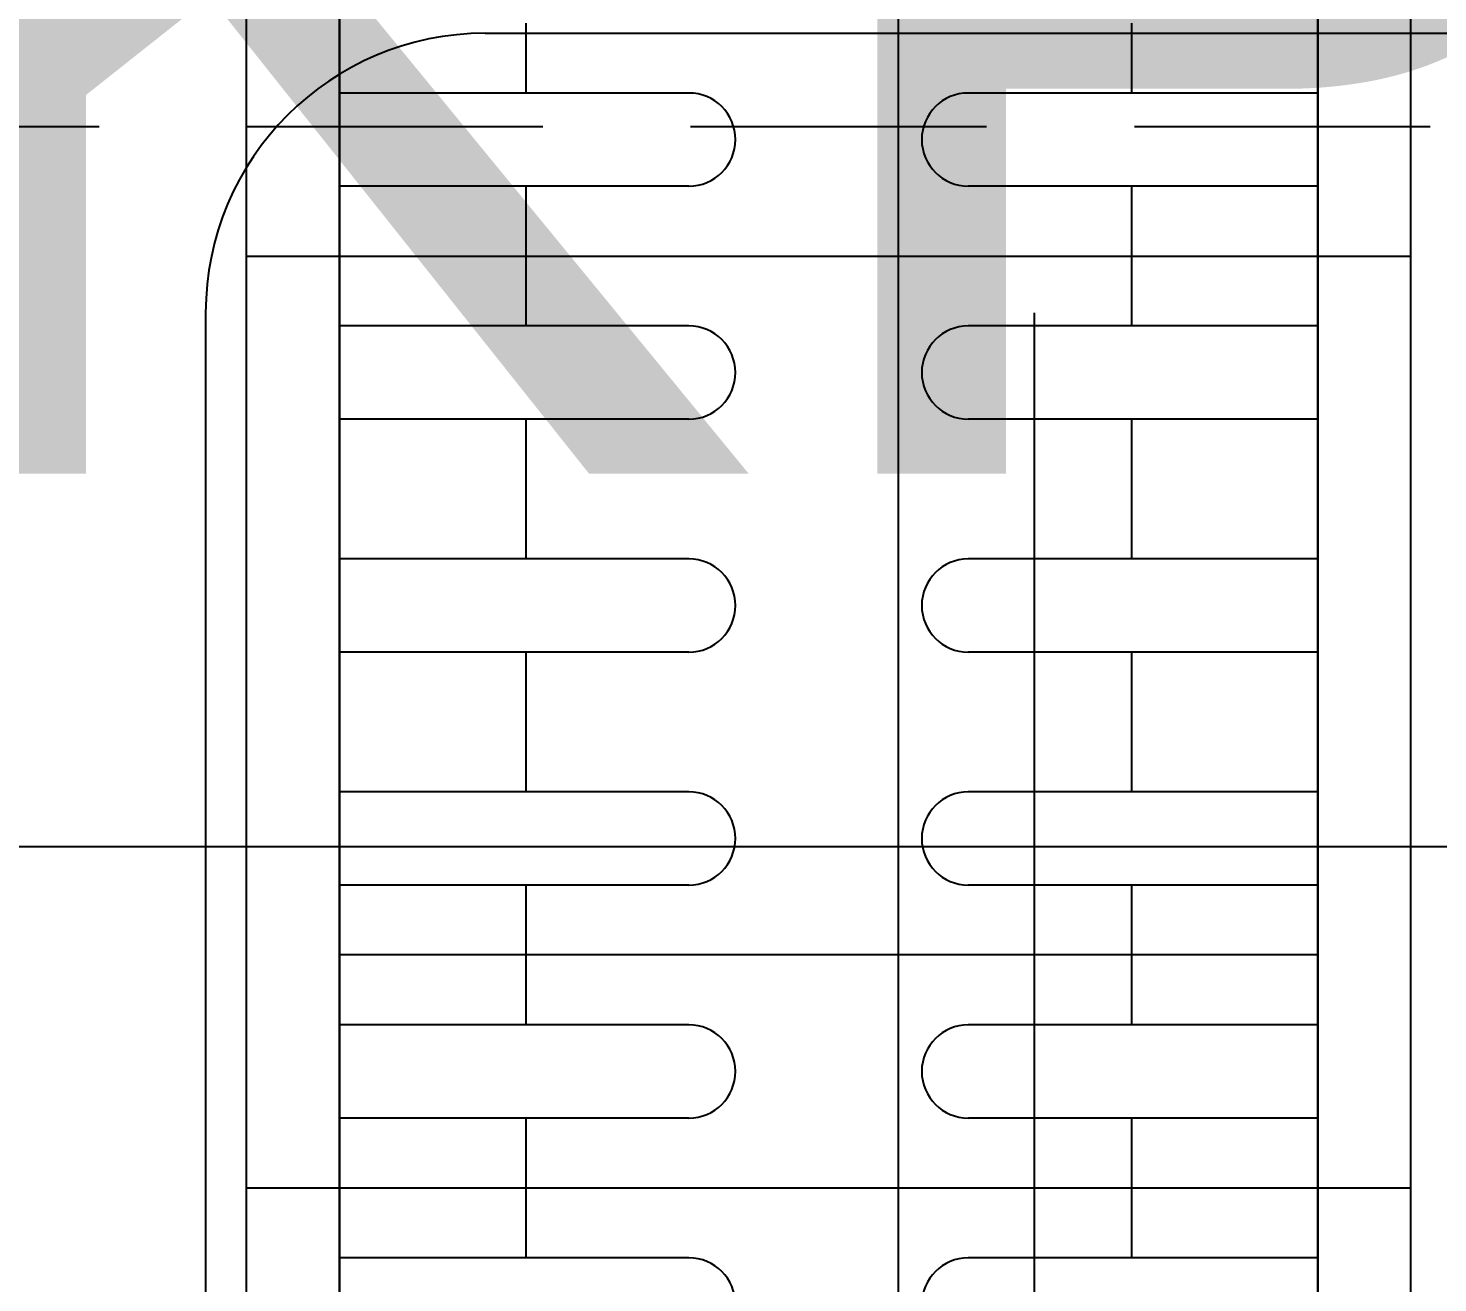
# Model space of a CAD drawing. Header units: inches. Extents: x 21 to 38546, y 13 to 15001.
# Drawn here: x 4417.19 to 4432.32, y 1181.76 to 1195.23 of the extents above; entities that cross this region are included whole.
import ezdxf

# ---------------------------------------------------------------- set-up
doc = ezdxf.new("R2010")
doc.units = ezdxf.units.IN
doc.header["$MEASUREMENT"] = 0
doc.linetypes.add('IMPORT-HIDDEN2', pattern=[47.625, 31.75, -15.875])
for name, color, linetype in [('pex_boru_dönüş', 5, 'Continuous'), ('pex_boru_gidiş', 1, 'Continuous'), ('RAD-MAHAL', 2, 'Continuous'), ('RAST-IST-RADYATÖR-DİNAMİK BLOK', 83, 'Continuous')]:
    doc.layers.add(name, color=color, linetype=linetype)
for name, color, linetype, lineweight in [('Z_MİM_-KM-RAY-1', 8, 'IMPORT-HIDDEN2', 25), ('Z_MİM_-KM-Silik tarama', 8, 'Continuous', 25), ('Z_MİM_-KM-VITRF', 8, 'Continuous', 25)]:
    doc.layers.add(name, color=color, linetype=linetype, lineweight=lineweight)
doc.styles.get("Standard").update_dxf_attribs({"font": 'arial.ttf'})

# ---------------------------------------------------------------- blocks, each defined once
blk = doc.blocks.new('*U171')
for p, q in [((-59, -45.918), (-59, -21.918)), ((-56, -48.918), (-20, -48.918))]:
    blk.add_line(p, q)
blk.add_arc((-56, -45.918), 3, 180, 270)
at = {"layer": 'Z_MİM_-KM-RAY-1', "ltscale": 0.1}
blk.add_lwpolyline([(0, -58), (-58, -58), (-58, 0), (0, 0)], close=True, dxfattribs=at)
at = {"layer": 'Z_MİM_-KM-Silik tarama'}
blk.add_line((-56, -40.026), (-20, -40.026), dxfattribs=at)
blk = doc.blocks.new('IS_RADYATOR_TAG_MRD')
at = {"layer": 'RAD-MAHAL'}
blk.add_line((0, 18), (130, 18), dxfattribs=at)
blk = doc.blocks.new('IS_RADYATOR-PLAN-40')
at = {"layer": 'RAST-IST-RADYATÖR-DİNAMİK BLOK'}
blk.add_lwpolyline([(0, 0), (40, 0), (40, 12.5), (0, 12.5)], dxfattribs=at)
blk = doc.blocks.new('IS_RADYATOR-PLAN-50')
at = {"layer": 'RAST-IST-RADYATÖR-DİNAMİK BLOK', "color": 7}
for p, q in [((38.25, 11.5), (38.25, 7.75)), ((39.25, 11.5), (39.25, 7.75)), ((40.75, 11.5), (40.75, 7.75)), ((41.75, 11.5), (41.75, 7.75)), ((43.25, 11.5), (43.25, 7.75)), ((44.25, 11.5), (44.25, 7.75)), ((45.75, 11.5), (45.75, 7.75)), ((46.75, 11.5), (46.75, 7.75)), ((37.5, 9.5), (38.25, 9.5)), ((39.25, 9.5), (40, 9.5)), ((40, 9.5), (40.75, 9.5)), ((41.75, 9.5), (42.5, 9.5)), ((42.5, 9.5), (43.25, 9.5)), ((44.25, 9.5), (45, 9.5)), ((45, 9.5), (45.75, 9.5)), ((46.75, 9.5), (47.5, 9.5)), ((38.25, 4.75), (38.25, 1)), ((39.25, 4.75), (39.25, 1)), ((40.75, 4.75), (40.75, 1)), ((41.75, 4.75), (41.75, 1)), ((43.25, 4.75), (43.25, 1)), ((44.25, 4.75), (44.25, 1)), ((45.75, 4.75), (45.75, 1)), ((46.75, 4.75), (46.75, 1)), ((37.5, 3), (38.25, 3)), ((39.25, 3), (40, 3)), ((40, 3), (40.75, 3)), ((41.75, 3), (42.5, 3)), ((42.5, 3), (43.25, 3)), ((44.25, 3), (45, 3)), ((45, 3), (45.75, 3)), ((46.75, 3), (47.5, 3))]:
    blk.add_line(p, q, dxfattribs=at)
at = {"layer": 'RAST-IST-RADYATÖR-DİNAMİK BLOK'}
for points in [[(0, 0), (50, 0), (50, 12.5), (0, 12.5)], [(2.5, 11.5), (47.5, 11.5), (47.5, 1), (2.5, 1)]]:
    blk.add_lwpolyline(points, dxfattribs=at)
at = {"layer": 'RAST-IST-RADYATÖR-DİNAMİK BLOK', "color": 7}
for centre, start, end in [((38.75, 7.75), 180, 0), ((41.25, 7.75), 180, 0), ((43.75, 7.75), 180, 0), ((46.25, 7.75), 180, 0), ((38.75, 4.75), 0, 180), ((41.25, 4.75), 0, 180), ((43.75, 4.75), 0, 180), ((46.25, 4.75), 0, 180)]:
    blk.add_arc(centre, 0.5, start, end, dxfattribs=at)
blk = doc.blocks.new('IS_RADYATOR-PLAN-60')
at = {"layer": 'RAST-IST-RADYATÖR-DİNAMİK BLOK', "color": 7}
for p, q in [((38.25, 11.5), (38.25, 7.75)), ((39.25, 11.5), (39.25, 7.75)), ((40.75, 11.5), (40.75, 7.75)), ((41.75, 11.5), (41.75, 7.75)), ((43.25, 11.5), (43.25, 7.75)), ((44.25, 11.5), (44.25, 7.75)), ((45.75, 11.5), (45.75, 7.75)), ((46.75, 11.5), (46.75, 7.75)), ((48.25, 11.5), (48.25, 7.75)), ((49.25, 11.5), (49.25, 7.75)), ((50.75, 11.5), (50.75, 7.75)), ((37.5, 9.5), (38.25, 9.5)), ((39.25, 9.5), (40, 9.5)), ((40, 9.5), (40.75, 9.5)), ((41.75, 9.5), (42.5, 9.5)), ((42.5, 9.5), (43.25, 9.5)), ((44.25, 9.5), (45, 9.5)), ((45, 9.5), (45.75, 9.5)), ((46.75, 9.5), (47.5, 9.5)), ((47.5, 9.5), (48.25, 9.5)), ((49.25, 9.5), (50, 9.5)), ((50, 9.5), (50.75, 9.5)), ((38.25, 4.75), (38.25, 1)), ((39.25, 4.75), (39.25, 1)), ((40.75, 4.75), (40.75, 1)), ((41.75, 4.75), (41.75, 1)), ((43.25, 4.75), (43.25, 1)), ((44.25, 4.75), (44.25, 1)), ((45.75, 4.75), (45.75, 1)), ((46.75, 4.75), (46.75, 1)), ((48.25, 4.75), (48.25, 1)), ((49.25, 4.75), (49.25, 1)), ((50.75, 4.75), (50.75, 1)), ((37.5, 3), (38.25, 3)), ((39.25, 3), (40, 3)), ((40, 3), (40.75, 3)), ((41.75, 3), (42.5, 3)), ((42.5, 3), (43.25, 3)), ((44.25, 3), (45, 3)), ((45, 3), (45.75, 3)), ((46.75, 3), (47.5, 3)), ((47.5, 3), (48.25, 3)), ((49.25, 3), (50, 3)), ((50, 3), (50.75, 3))]:
    blk.add_line(p, q, dxfattribs=at)
at = {"layer": 'RAST-IST-RADYATÖR-DİNAMİK BLOK'}
for points in [[(0, 0), (60, 0), (60, 12.5), (0, 12.5)], [(2.5, 11.5), (57.5, 11.5), (57.5, 1), (2.5, 1)]]:
    blk.add_lwpolyline(points, dxfattribs=at)
at = {"layer": 'RAST-IST-RADYATÖR-DİNAMİK BLOK', "color": 7}
for centre, start, end in [((38.75, 7.75), 180, 0), ((41.25, 7.75), 180, 0), ((43.75, 7.75), 180, 0), ((46.25, 7.75), 180, 0), ((48.75, 7.75), 180, 0), ((51.25, 7.75), 180, 0), ((38.75, 4.75), 0, 180), ((41.25, 4.75), 0, 180), ((43.75, 4.75), 0, 180), ((46.25, 4.75), 0, 180), ((48.75, 4.75), 0, 180), ((51.25, 4.75), 0, 180)]:
    blk.add_arc(centre, 0.5, start, end, dxfattribs=at)
blk = doc.blocks.new('IS_RADYATOR-PLAN-70')
at = {"layer": 'RAST-IST-RADYATÖR-DİNAMİK BLOK', "color": 7}
for p, q in [((38.25, 11.5), (38.25, 7.75)), ((39.25, 11.5), (39.25, 7.75)), ((40.75, 11.5), (40.75, 7.75)), ((41.75, 11.5), (41.75, 7.75)), ((43.25, 11.5), (43.25, 7.75)), ((44.25, 11.5), (44.25, 7.75)), ((45.75, 11.5), (45.75, 7.75)), ((46.75, 11.5), (46.75, 7.75)), ((48.25, 11.5), (48.25, 7.75)), ((49.25, 11.5), (49.25, 7.75)), ((50.75, 11.5), (50.75, 7.75)), ((37.5, 9.5), (38.25, 9.5)), ((39.25, 9.5), (40, 9.5)), ((40, 9.5), (40.75, 9.5)), ((41.75, 9.5), (42.5, 9.5)), ((42.5, 9.5), (43.25, 9.5)), ((44.25, 9.5), (45, 9.5)), ((45, 9.5), (45.75, 9.5)), ((46.75, 9.5), (47.5, 9.5)), ((47.5, 9.5), (48.25, 9.5)), ((49.25, 9.5), (50, 9.5)), ((50, 9.5), (50.75, 9.5)), ((38.25, 4.75), (38.25, 1)), ((39.25, 4.75), (39.25, 1)), ((40.75, 4.75), (40.75, 1)), ((41.75, 4.75), (41.75, 1)), ((43.25, 4.75), (43.25, 1)), ((44.25, 4.75), (44.25, 1)), ((45.75, 4.75), (45.75, 1)), ((46.75, 4.75), (46.75, 1)), ((48.25, 4.75), (48.25, 1)), ((49.25, 4.75), (49.25, 1)), ((50.75, 4.75), (50.75, 1)), ((37.5, 3), (38.25, 3)), ((39.25, 3), (40, 3)), ((40, 3), (40.75, 3)), ((41.75, 3), (42.5, 3)), ((42.5, 3), (43.25, 3)), ((44.25, 3), (45, 3)), ((45, 3), (45.75, 3)), ((46.75, 3), (47.5, 3)), ((47.5, 3), (48.25, 3)), ((49.25, 3), (50, 3)), ((50, 3), (50.75, 3))]:
    blk.add_line(p, q, dxfattribs=at)
at = {"layer": 'RAST-IST-RADYATÖR-DİNAMİK BLOK'}
for points in [[(0, 0), (70, 0), (70, 12.5), (0, 12.5)], [(2.5, 11.5), (67.5, 11.5), (67.5, 1), (2.5, 1)]]:
    blk.add_lwpolyline(points, dxfattribs=at)
at = {"layer": 'RAST-IST-RADYATÖR-DİNAMİK BLOK', "color": 7}
for centre, start, end in [((38.75, 7.75), 180, 0), ((41.25, 7.75), 180, 0), ((43.75, 7.75), 180, 0), ((46.25, 7.75), 180, 0), ((48.75, 7.75), 180, 0), ((51.25, 7.75), 180, 0), ((38.75, 4.75), 0, 180), ((41.25, 4.75), 0, 180), ((43.75, 4.75), 0, 180), ((46.25, 4.75), 0, 180), ((48.75, 4.75), 0, 180), ((51.25, 4.75), 0, 180)]:
    blk.add_arc(centre, 0.5, start, end, dxfattribs=at)
blk = doc.blocks.new('IS_RADYATOR-PLAN-80')
at = {"layer": 'RAST-IST-RADYATÖR-DİNAMİK BLOK', "color": 7}
for p, q in [((38.25, 11.5), (38.25, 7.75)), ((39.25, 11.5), (39.25, 7.75)), ((40.75, 11.5), (40.75, 7.75)), ((41.75, 11.5), (41.75, 7.75)), ((43.25, 11.5), (43.25, 7.75)), ((44.25, 11.5), (44.25, 7.75)), ((45.75, 11.5), (45.75, 7.75)), ((46.75, 11.5), (46.75, 7.75)), ((48.25, 11.5), (48.25, 7.75)), ((49.25, 11.5), (49.25, 7.75)), ((50.75, 11.5), (50.75, 7.75)), ((37.5, 9.5), (38.25, 9.5)), ((39.25, 9.5), (40, 9.5)), ((40, 9.5), (40.75, 9.5)), ((41.75, 9.5), (42.5, 9.5)), ((42.5, 9.5), (43.25, 9.5)), ((44.25, 9.5), (45, 9.5)), ((45, 9.5), (45.75, 9.5)), ((46.75, 9.5), (47.5, 9.5)), ((47.5, 9.5), (48.25, 9.5)), ((49.25, 9.5), (50, 9.5)), ((50, 9.5), (50.75, 9.5)), ((38.25, 4.75), (38.25, 1)), ((39.25, 4.75), (39.25, 1)), ((40.75, 4.75), (40.75, 1)), ((41.75, 4.75), (41.75, 1)), ((43.25, 4.75), (43.25, 1)), ((44.25, 4.75), (44.25, 1)), ((45.75, 4.75), (45.75, 1)), ((46.75, 4.75), (46.75, 1)), ((48.25, 4.75), (48.25, 1)), ((49.25, 4.75), (49.25, 1)), ((50.75, 4.75), (50.75, 1)), ((37.5, 3), (38.25, 3)), ((39.25, 3), (40, 3)), ((40, 3), (40.75, 3)), ((41.75, 3), (42.5, 3)), ((42.5, 3), (43.25, 3)), ((44.25, 3), (45, 3)), ((45, 3), (45.75, 3)), ((46.75, 3), (47.5, 3)), ((47.5, 3), (48.25, 3)), ((49.25, 3), (50, 3)), ((50, 3), (50.75, 3))]:
    blk.add_line(p, q, dxfattribs=at)
at = {"layer": 'RAST-IST-RADYATÖR-DİNAMİK BLOK'}
for points in [[(0, 0), (80, 0), (80, 12.5), (0, 12.5)], [(2.5, 11.5), (77.5, 11.5), (77.5, 1), (2.5, 1)]]:
    blk.add_lwpolyline(points, dxfattribs=at)
at = {"layer": 'RAST-IST-RADYATÖR-DİNAMİK BLOK', "color": 7}
for centre, start, end in [((38.75, 7.75), 180, 0), ((41.25, 7.75), 180, 0), ((43.75, 7.75), 180, 0), ((46.25, 7.75), 180, 0), ((48.75, 7.75), 180, 0), ((51.25, 7.75), 180, 0), ((38.75, 4.75), 0, 180), ((41.25, 4.75), 0, 180), ((43.75, 4.75), 0, 180), ((46.25, 4.75), 0, 180), ((48.75, 4.75), 0, 180), ((51.25, 4.75), 0, 180)]:
    blk.add_arc(centre, 0.5, start, end, dxfattribs=at)
blk = doc.blocks.new('IS_RADYATOR-PLAN-90')
at = {"layer": 'RAST-IST-RADYATÖR-DİNAMİK BLOK', "color": 7}
for p, q in [((38.25, 11.5), (38.25, 7.75)), ((39.25, 11.5), (39.25, 7.75)), ((40.75, 11.5), (40.75, 7.75)), ((41.75, 11.5), (41.75, 7.75)), ((43.25, 11.5), (43.25, 7.75)), ((44.25, 11.5), (44.25, 7.75)), ((45.75, 11.5), (45.75, 7.75)), ((46.75, 11.5), (46.75, 7.75)), ((48.25, 11.5), (48.25, 7.75)), ((49.25, 11.5), (49.25, 7.75)), ((50.75, 11.5), (50.75, 7.75)), ((37.5, 9.5), (38.25, 9.5)), ((39.25, 9.5), (40, 9.5)), ((40, 9.5), (40.75, 9.5)), ((41.75, 9.5), (42.5, 9.5)), ((42.5, 9.5), (43.25, 9.5)), ((44.25, 9.5), (45, 9.5)), ((45, 9.5), (45.75, 9.5)), ((46.75, 9.5), (47.5, 9.5)), ((47.5, 9.5), (48.25, 9.5)), ((49.25, 9.5), (50, 9.5)), ((50, 9.5), (50.75, 9.5)), ((38.25, 4.75), (38.25, 1)), ((39.25, 4.75), (39.25, 1)), ((40.75, 4.75), (40.75, 1)), ((41.75, 4.75), (41.75, 1)), ((43.25, 4.75), (43.25, 1)), ((44.25, 4.75), (44.25, 1)), ((45.75, 4.75), (45.75, 1)), ((46.75, 4.75), (46.75, 1)), ((48.25, 4.75), (48.25, 1)), ((49.25, 4.75), (49.25, 1)), ((50.75, 4.75), (50.75, 1)), ((37.5, 3), (38.25, 3)), ((39.25, 3), (40, 3)), ((40, 3), (40.75, 3)), ((41.75, 3), (42.5, 3)), ((42.5, 3), (43.25, 3)), ((44.25, 3), (45, 3)), ((45, 3), (45.75, 3)), ((46.75, 3), (47.5, 3)), ((47.5, 3), (48.25, 3)), ((49.25, 3), (50, 3)), ((50, 3), (50.75, 3))]:
    blk.add_line(p, q, dxfattribs=at)
at = {"layer": 'RAST-IST-RADYATÖR-DİNAMİK BLOK'}
for points in [[(0, 0), (90, 0), (90, 12.5), (0, 12.5)], [(2.5, 11.5), (87.5, 11.5), (87.5, 1), (2.5, 1)]]:
    blk.add_lwpolyline(points, dxfattribs=at)
at = {"layer": 'RAST-IST-RADYATÖR-DİNAMİK BLOK', "color": 7}
for centre, start, end in [((38.75, 7.75), 180, 0), ((41.25, 7.75), 180, 0), ((43.75, 7.75), 180, 0), ((46.25, 7.75), 180, 0), ((48.75, 7.75), 180, 0), ((51.25, 7.75), 180, 0), ((38.75, 4.75), 0, 180), ((41.25, 4.75), 0, 180), ((43.75, 4.75), 0, 180), ((46.25, 4.75), 0, 180), ((48.75, 4.75), 0, 180), ((51.25, 4.75), 0, 180)]:
    blk.add_arc(centre, 0.5, start, end, dxfattribs=at)
blk = doc.blocks.new('IS_RADYATOR-PLAN-100')
at = {"layer": 'RAST-IST-RADYATÖR-DİNAMİK BLOK', "color": 7}
for p, q in [((38.25, 11.5), (38.25, 7.75)), ((39.25, 11.5), (39.25, 7.75)), ((40.75, 11.5), (40.75, 7.75)), ((41.75, 11.5), (41.75, 7.75)), ((43.25, 11.5), (43.25, 7.75)), ((44.25, 11.5), (44.25, 7.75)), ((45.75, 11.5), (45.75, 7.75)), ((46.75, 11.5), (46.75, 7.75)), ((48.25, 11.5), (48.25, 7.75)), ((49.25, 11.5), (49.25, 7.75)), ((50.75, 11.5), (50.75, 7.75)), ((37.5, 9.5), (38.25, 9.5)), ((39.25, 9.5), (40, 9.5)), ((40, 9.5), (40.75, 9.5)), ((41.75, 9.5), (42.5, 9.5)), ((42.5, 9.5), (43.25, 9.5)), ((44.25, 9.5), (45, 9.5)), ((45, 9.5), (45.75, 9.5)), ((46.75, 9.5), (47.5, 9.5)), ((47.5, 9.5), (48.25, 9.5)), ((49.25, 9.5), (50, 9.5)), ((50, 9.5), (50.75, 9.5)), ((38.25, 4.75), (38.25, 1)), ((39.25, 4.75), (39.25, 1)), ((40.75, 4.75), (40.75, 1)), ((41.75, 4.75), (41.75, 1)), ((43.25, 4.75), (43.25, 1)), ((44.25, 4.75), (44.25, 1)), ((45.75, 4.75), (45.75, 1)), ((46.75, 4.75), (46.75, 1)), ((48.25, 4.75), (48.25, 1)), ((49.25, 4.75), (49.25, 1)), ((50.75, 4.75), (50.75, 1)), ((37.5, 3), (38.25, 3)), ((39.25, 3), (40, 3)), ((40, 3), (40.75, 3)), ((41.75, 3), (42.5, 3)), ((42.5, 3), (43.25, 3)), ((44.25, 3), (45, 3)), ((45, 3), (45.75, 3)), ((46.75, 3), (47.5, 3)), ((47.5, 3), (48.25, 3)), ((49.25, 3), (50, 3)), ((50, 3), (50.75, 3))]:
    blk.add_line(p, q, dxfattribs=at)
at = {"layer": 'RAST-IST-RADYATÖR-DİNAMİK BLOK'}
for points in [[(0, 0), (100, 0), (100, 12.5), (0, 12.5)], [(2.5, 11.5), (97.5, 11.5), (97.5, 1), (2.5, 1)]]:
    blk.add_lwpolyline(points, dxfattribs=at)
at = {"layer": 'RAST-IST-RADYATÖR-DİNAMİK BLOK', "color": 7}
for centre, start, end in [((38.75, 7.75), 180, 0), ((41.25, 7.75), 180, 0), ((43.75, 7.75), 180, 0), ((46.25, 7.75), 180, 0), ((48.75, 7.75), 180, 0), ((51.25, 7.75), 180, 0), ((38.75, 4.75), 0, 180), ((41.25, 4.75), 0, 180), ((43.75, 4.75), 0, 180), ((46.25, 4.75), 0, 180), ((48.75, 4.75), 0, 180), ((51.25, 4.75), 0, 180)]:
    blk.add_arc(centre, 0.5, start, end, dxfattribs=at)
blk = doc.blocks.new('IS_RADYATOR-PLAN-110')
at = {"layer": 'RAST-IST-RADYATÖR-DİNAMİK BLOK', "color": 7}
for p, q in [((38.25, 11.5), (38.25, 7.75)), ((39.25, 11.5), (39.25, 7.75)), ((40.75, 11.5), (40.75, 7.75)), ((41.75, 11.5), (41.75, 7.75)), ((43.25, 11.5), (43.25, 7.75)), ((44.25, 11.5), (44.25, 7.75)), ((45.75, 11.5), (45.75, 7.75)), ((46.75, 11.5), (46.75, 7.75)), ((48.25, 11.5), (48.25, 7.75)), ((49.25, 11.5), (49.25, 7.75)), ((50.75, 11.5), (50.75, 7.75)), ((37.5, 9.5), (38.25, 9.5)), ((39.25, 9.5), (40, 9.5)), ((40, 9.5), (40.75, 9.5)), ((41.75, 9.5), (42.5, 9.5)), ((42.5, 9.5), (43.25, 9.5)), ((44.25, 9.5), (45, 9.5)), ((45, 9.5), (45.75, 9.5)), ((46.75, 9.5), (47.5, 9.5)), ((47.5, 9.5), (48.25, 9.5)), ((49.25, 9.5), (50, 9.5)), ((50, 9.5), (50.75, 9.5)), ((38.25, 4.75), (38.25, 1)), ((39.25, 4.75), (39.25, 1)), ((40.75, 4.75), (40.75, 1)), ((41.75, 4.75), (41.75, 1)), ((43.25, 4.75), (43.25, 1)), ((44.25, 4.75), (44.25, 1)), ((45.75, 4.75), (45.75, 1)), ((46.75, 4.75), (46.75, 1)), ((48.25, 4.75), (48.25, 1)), ((49.25, 4.75), (49.25, 1)), ((50.75, 4.75), (50.75, 1)), ((37.5, 3), (38.25, 3)), ((39.25, 3), (40, 3)), ((40, 3), (40.75, 3)), ((41.75, 3), (42.5, 3)), ((42.5, 3), (43.25, 3)), ((44.25, 3), (45, 3)), ((45, 3), (45.75, 3)), ((46.75, 3), (47.5, 3)), ((47.5, 3), (48.25, 3)), ((49.25, 3), (50, 3)), ((50, 3), (50.75, 3))]:
    blk.add_line(p, q, dxfattribs=at)
at = {"layer": 'RAST-IST-RADYATÖR-DİNAMİK BLOK'}
for points in [[(0, 0), (110, 0), (110, 12.5), (0, 12.5)], [(2.5, 11.5), (107.5, 11.5), (107.5, 1), (2.5, 1)]]:
    blk.add_lwpolyline(points, dxfattribs=at)
at = {"layer": 'RAST-IST-RADYATÖR-DİNAMİK BLOK', "color": 7}
for centre, start, end in [((38.75, 7.75), 180, 0), ((41.25, 7.75), 180, 0), ((43.75, 7.75), 180, 0), ((46.25, 7.75), 180, 0), ((48.75, 7.75), 180, 0), ((51.25, 7.75), 180, 0), ((38.75, 4.75), 0, 180), ((41.25, 4.75), 0, 180), ((43.75, 4.75), 0, 180), ((46.25, 4.75), 0, 180), ((48.75, 4.75), 0, 180), ((51.25, 4.75), 0, 180)]:
    blk.add_arc(centre, 0.5, start, end, dxfattribs=at)
blk = doc.blocks.new('IS_RADYATOR-PLAN-120')
at = {"layer": 'RAST-IST-RADYATÖR-DİNAMİK BLOK', "color": 7}
for p, q in [((38.25, 11.5), (38.25, 7.75)), ((39.25, 11.5), (39.25, 7.75)), ((40.75, 11.5), (40.75, 7.75)), ((41.75, 11.5), (41.75, 7.75)), ((43.25, 11.5), (43.25, 7.75)), ((44.25, 11.5), (44.25, 7.75)), ((45.75, 11.5), (45.75, 7.75)), ((46.75, 11.5), (46.75, 7.75)), ((48.25, 11.5), (48.25, 7.75)), ((49.25, 11.5), (49.25, 7.75)), ((50.75, 11.5), (50.75, 7.75)), ((37.5, 9.5), (38.25, 9.5)), ((39.25, 9.5), (40, 9.5)), ((40, 9.5), (40.75, 9.5)), ((41.75, 9.5), (42.5, 9.5)), ((42.5, 9.5), (43.25, 9.5)), ((44.25, 9.5), (45, 9.5)), ((45, 9.5), (45.75, 9.5)), ((46.75, 9.5), (47.5, 9.5)), ((47.5, 9.5), (48.25, 9.5)), ((49.25, 9.5), (50, 9.5)), ((50, 9.5), (50.75, 9.5)), ((38.25, 4.75), (38.25, 1)), ((39.25, 4.75), (39.25, 1)), ((40.75, 4.75), (40.75, 1)), ((41.75, 4.75), (41.75, 1)), ((43.25, 4.75), (43.25, 1)), ((44.25, 4.75), (44.25, 1)), ((45.75, 4.75), (45.75, 1)), ((46.75, 4.75), (46.75, 1)), ((48.25, 4.75), (48.25, 1)), ((49.25, 4.75), (49.25, 1)), ((50.75, 4.75), (50.75, 1)), ((37.5, 3), (38.25, 3)), ((39.25, 3), (40, 3)), ((40, 3), (40.75, 3)), ((41.75, 3), (42.5, 3)), ((42.5, 3), (43.25, 3)), ((44.25, 3), (45, 3)), ((45, 3), (45.75, 3)), ((46.75, 3), (47.5, 3)), ((47.5, 3), (48.25, 3)), ((49.25, 3), (50, 3)), ((50, 3), (50.75, 3))]:
    blk.add_line(p, q, dxfattribs=at)
at = {"layer": 'RAST-IST-RADYATÖR-DİNAMİK BLOK'}
for points in [[(0, 0), (120, 0), (120, 12.5), (0, 12.5)], [(2.5, 11.5), (117.5, 11.5), (117.5, 1), (2.5, 1)]]:
    blk.add_lwpolyline(points, dxfattribs=at)
at = {"layer": 'RAST-IST-RADYATÖR-DİNAMİK BLOK', "color": 7}
for centre, start, end in [((38.75, 7.75), 180, 0), ((41.25, 7.75), 180, 0), ((43.75, 7.75), 180, 0), ((46.25, 7.75), 180, 0), ((48.75, 7.75), 180, 0), ((51.25, 7.75), 180, 0), ((38.75, 4.75), 0, 180), ((41.25, 4.75), 0, 180), ((43.75, 4.75), 0, 180), ((46.25, 4.75), 0, 180), ((48.75, 4.75), 0, 180), ((51.25, 4.75), 0, 180)]:
    blk.add_arc(centre, 0.5, start, end, dxfattribs=at)
blk = doc.blocks.new('IS_RADYATOR-PLAN-130')
at = {"layer": 'RAST-IST-RADYATÖR-DİNAMİK BLOK', "color": 7}
for p, q in [((38.25, 11.5), (38.25, 7.75)), ((39.25, 11.5), (39.25, 7.75)), ((40.75, 11.5), (40.75, 7.75)), ((41.75, 11.5), (41.75, 7.75)), ((43.25, 11.5), (43.25, 7.75)), ((44.25, 11.5), (44.25, 7.75)), ((45.75, 11.5), (45.75, 7.75)), ((46.75, 11.5), (46.75, 7.75)), ((48.25, 11.5), (48.25, 7.75)), ((49.25, 11.5), (49.25, 7.75)), ((50.75, 11.5), (50.75, 7.75)), ((37.5, 9.5), (38.25, 9.5)), ((39.25, 9.5), (40, 9.5)), ((40, 9.5), (40.75, 9.5)), ((41.75, 9.5), (42.5, 9.5)), ((42.5, 9.5), (43.25, 9.5)), ((44.25, 9.5), (45, 9.5)), ((45, 9.5), (45.75, 9.5)), ((46.75, 9.5), (47.5, 9.5)), ((47.5, 9.5), (48.25, 9.5)), ((49.25, 9.5), (50, 9.5)), ((50, 9.5), (50.75, 9.5)), ((38.25, 4.75), (38.25, 1)), ((39.25, 4.75), (39.25, 1)), ((40.75, 4.75), (40.75, 1)), ((41.75, 4.75), (41.75, 1)), ((43.25, 4.75), (43.25, 1)), ((44.25, 4.75), (44.25, 1)), ((45.75, 4.75), (45.75, 1)), ((46.75, 4.75), (46.75, 1)), ((48.25, 4.75), (48.25, 1)), ((49.25, 4.75), (49.25, 1)), ((50.75, 4.75), (50.75, 1)), ((37.5, 3), (38.25, 3)), ((39.25, 3), (40, 3)), ((40, 3), (40.75, 3)), ((41.75, 3), (42.5, 3)), ((42.5, 3), (43.25, 3)), ((44.25, 3), (45, 3)), ((45, 3), (45.75, 3)), ((46.75, 3), (47.5, 3)), ((47.5, 3), (48.25, 3)), ((49.25, 3), (50, 3)), ((50, 3), (50.75, 3))]:
    blk.add_line(p, q, dxfattribs=at)
at = {"layer": 'RAST-IST-RADYATÖR-DİNAMİK BLOK'}
for points in [[(0, 0), (130, 0), (130, 12.5), (0, 12.5)], [(2.5, 11.5), (127.5, 11.5), (127.5, 1), (2.5, 1)]]:
    blk.add_lwpolyline(points, dxfattribs=at)
at = {"layer": 'RAST-IST-RADYATÖR-DİNAMİK BLOK', "color": 7}
for centre, start, end in [((38.75, 7.75), 180, 0), ((41.25, 7.75), 180, 0), ((43.75, 7.75), 180, 0), ((46.25, 7.75), 180, 0), ((48.75, 7.75), 180, 0), ((51.25, 7.75), 180, 0), ((38.75, 4.75), 0, 180), ((41.25, 4.75), 0, 180), ((43.75, 4.75), 0, 180), ((46.25, 4.75), 0, 180), ((48.75, 4.75), 0, 180), ((51.25, 4.75), 0, 180)]:
    blk.add_arc(centre, 0.5, start, end, dxfattribs=at)
blk = doc.blocks.new('IS_RADYATOR-PLAN-140')
at = {"layer": 'RAST-IST-RADYATÖR-DİNAMİK BLOK', "color": 7}
for p, q in [((38.25, 11.5), (38.25, 7.75)), ((39.25, 11.5), (39.25, 7.75)), ((40.75, 11.5), (40.75, 7.75)), ((41.75, 11.5), (41.75, 7.75)), ((43.25, 11.5), (43.25, 7.75)), ((44.25, 11.5), (44.25, 7.75)), ((45.75, 11.5), (45.75, 7.75)), ((46.75, 11.5), (46.75, 7.75)), ((48.25, 11.5), (48.25, 7.75)), ((49.25, 11.5), (49.25, 7.75)), ((50.75, 11.5), (50.75, 7.75)), ((37.5, 9.5), (38.25, 9.5)), ((39.25, 9.5), (40, 9.5)), ((40, 9.5), (40.75, 9.5)), ((41.75, 9.5), (42.5, 9.5)), ((42.5, 9.5), (43.25, 9.5)), ((44.25, 9.5), (45, 9.5)), ((45, 9.5), (45.75, 9.5)), ((46.75, 9.5), (47.5, 9.5)), ((47.5, 9.5), (48.25, 9.5)), ((49.25, 9.5), (50, 9.5)), ((50, 9.5), (50.75, 9.5)), ((38.25, 4.75), (38.25, 1)), ((39.25, 4.75), (39.25, 1)), ((40.75, 4.75), (40.75, 1)), ((41.75, 4.75), (41.75, 1)), ((43.25, 4.75), (43.25, 1)), ((44.25, 4.75), (44.25, 1)), ((45.75, 4.75), (45.75, 1)), ((46.75, 4.75), (46.75, 1)), ((48.25, 4.75), (48.25, 1)), ((49.25, 4.75), (49.25, 1)), ((50.75, 4.75), (50.75, 1)), ((37.5, 3), (38.25, 3)), ((39.25, 3), (40, 3)), ((40, 3), (40.75, 3)), ((41.75, 3), (42.5, 3)), ((42.5, 3), (43.25, 3)), ((44.25, 3), (45, 3)), ((45, 3), (45.75, 3)), ((46.75, 3), (47.5, 3)), ((47.5, 3), (48.25, 3)), ((49.25, 3), (50, 3)), ((50, 3), (50.75, 3))]:
    blk.add_line(p, q, dxfattribs=at)
at = {"layer": 'RAST-IST-RADYATÖR-DİNAMİK BLOK'}
for points in [[(0, 0), (140, 0), (140, 12.5), (0, 12.5)], [(2.5, 11.5), (137.5, 11.5), (137.5, 1), (2.5, 1)]]:
    blk.add_lwpolyline(points, dxfattribs=at)
at = {"layer": 'RAST-IST-RADYATÖR-DİNAMİK BLOK', "color": 7}
for centre, start, end in [((38.75, 7.75), 180, 0), ((41.25, 7.75), 180, 0), ((43.75, 7.75), 180, 0), ((46.25, 7.75), 180, 0), ((48.75, 7.75), 180, 0), ((51.25, 7.75), 180, 0), ((38.75, 4.75), 0, 180), ((41.25, 4.75), 0, 180), ((43.75, 4.75), 0, 180), ((46.25, 4.75), 0, 180), ((48.75, 4.75), 0, 180), ((51.25, 4.75), 0, 180)]:
    blk.add_arc(centre, 0.5, start, end, dxfattribs=at)
blk = doc.blocks.new('IS_RADYATOR-PLAN-150')
at = {"layer": 'RAST-IST-RADYATÖR-DİNAMİK BLOK', "color": 7}
for p, q in [((38.25, 11.5), (38.25, 7.75)), ((39.25, 11.5), (39.25, 7.75)), ((40.75, 11.5), (40.75, 7.75)), ((41.75, 11.5), (41.75, 7.75)), ((43.25, 11.5), (43.25, 7.75)), ((44.25, 11.5), (44.25, 7.75)), ((45.75, 11.5), (45.75, 7.75)), ((46.75, 11.5), (46.75, 7.75)), ((48.25, 11.5), (48.25, 7.75)), ((49.25, 11.5), (49.25, 7.75)), ((50.75, 11.5), (50.75, 7.75)), ((37.5, 9.5), (38.25, 9.5)), ((39.25, 9.5), (40, 9.5)), ((40, 9.5), (40.75, 9.5)), ((41.75, 9.5), (42.5, 9.5)), ((42.5, 9.5), (43.25, 9.5)), ((44.25, 9.5), (45, 9.5)), ((45, 9.5), (45.75, 9.5)), ((46.75, 9.5), (47.5, 9.5)), ((47.5, 9.5), (48.25, 9.5)), ((49.25, 9.5), (50, 9.5)), ((50, 9.5), (50.75, 9.5)), ((38.25, 4.75), (38.25, 1)), ((39.25, 4.75), (39.25, 1)), ((40.75, 4.75), (40.75, 1)), ((41.75, 4.75), (41.75, 1)), ((43.25, 4.75), (43.25, 1)), ((44.25, 4.75), (44.25, 1)), ((45.75, 4.75), (45.75, 1)), ((46.75, 4.75), (46.75, 1)), ((48.25, 4.75), (48.25, 1)), ((49.25, 4.75), (49.25, 1)), ((50.75, 4.75), (50.75, 1)), ((37.5, 3), (38.25, 3)), ((39.25, 3), (40, 3)), ((40, 3), (40.75, 3)), ((41.75, 3), (42.5, 3)), ((42.5, 3), (43.25, 3)), ((44.25, 3), (45, 3)), ((45, 3), (45.75, 3)), ((46.75, 3), (47.5, 3)), ((47.5, 3), (48.25, 3)), ((49.25, 3), (50, 3)), ((50, 3), (50.75, 3))]:
    blk.add_line(p, q, dxfattribs=at)
at = {"layer": 'RAST-IST-RADYATÖR-DİNAMİK BLOK'}
for points in [[(-5, 0), (145, 0), (145, 12.5), (-5, 12.5)], [(-2.5, 11.5), (142.5, 11.5), (142.5, 1), (-2.5, 1)]]:
    blk.add_lwpolyline(points, dxfattribs=at)
at = {"layer": 'RAST-IST-RADYATÖR-DİNAMİK BLOK', "color": 7}
for centre, start, end in [((38.75, 7.75), 180, 0), ((41.25, 7.75), 180, 0), ((43.75, 7.75), 180, 0), ((46.25, 7.75), 180, 0), ((48.75, 7.75), 180, 0), ((51.25, 7.75), 180, 0), ((38.75, 4.75), 0, 180), ((41.25, 4.75), 0, 180), ((43.75, 4.75), 0, 180), ((46.25, 4.75), 0, 180), ((48.75, 4.75), 0, 180), ((51.25, 4.75), 0, 180)]:
    blk.add_arc(centre, 0.5, start, end, dxfattribs=at)
blk = doc.blocks.new('IS_RADYATOR-PLAN-160')
at = {"layer": 'RAST-IST-RADYATÖR-DİNAMİK BLOK', "color": 7}
for p, q in [((38.25, 11.5), (38.25, 7.75)), ((39.25, 11.5), (39.25, 7.75)), ((40.75, 11.5), (40.75, 7.75)), ((41.75, 11.5), (41.75, 7.75)), ((43.25, 11.5), (43.25, 7.75)), ((44.25, 11.5), (44.25, 7.75)), ((45.75, 11.5), (45.75, 7.75)), ((46.75, 11.5), (46.75, 7.75)), ((48.25, 11.5), (48.25, 7.75)), ((49.25, 11.5), (49.25, 7.75)), ((50.75, 11.5), (50.75, 7.75)), ((37.5, 9.5), (38.25, 9.5)), ((39.25, 9.5), (40, 9.5)), ((40, 9.5), (40.75, 9.5)), ((41.75, 9.5), (42.5, 9.5)), ((42.5, 9.5), (43.25, 9.5)), ((44.25, 9.5), (45, 9.5)), ((45, 9.5), (45.75, 9.5)), ((46.75, 9.5), (47.5, 9.5)), ((47.5, 9.5), (48.25, 9.5)), ((49.25, 9.5), (50, 9.5)), ((50, 9.5), (50.75, 9.5)), ((38.25, 4.75), (38.25, 1)), ((39.25, 4.75), (39.25, 1)), ((40.75, 4.75), (40.75, 1)), ((41.75, 4.75), (41.75, 1)), ((43.25, 4.75), (43.25, 1)), ((44.25, 4.75), (44.25, 1)), ((45.75, 4.75), (45.75, 1)), ((46.75, 4.75), (46.75, 1)), ((48.25, 4.75), (48.25, 1)), ((49.25, 4.75), (49.25, 1)), ((50.75, 4.75), (50.75, 1)), ((37.5, 3), (38.25, 3)), ((39.25, 3), (40, 3)), ((40, 3), (40.75, 3)), ((41.75, 3), (42.5, 3)), ((42.5, 3), (43.25, 3)), ((44.25, 3), (45, 3)), ((45, 3), (45.75, 3)), ((46.75, 3), (47.5, 3)), ((47.5, 3), (48.25, 3)), ((49.25, 3), (50, 3)), ((50, 3), (50.75, 3))]:
    blk.add_line(p, q, dxfattribs=at)
at = {"layer": 'RAST-IST-RADYATÖR-DİNAMİK BLOK'}
for points in [[(-5, 0), (155, 0), (155, 12.5), (-5, 12.5)], [(-2.5, 11.5), (152.5, 11.5), (152.5, 1), (-2.5, 1)]]:
    blk.add_lwpolyline(points, dxfattribs=at)
at = {"layer": 'RAST-IST-RADYATÖR-DİNAMİK BLOK', "color": 7}
for centre, start, end in [((38.75, 7.75), 180, 0), ((41.25, 7.75), 180, 0), ((43.75, 7.75), 180, 0), ((46.25, 7.75), 180, 0), ((48.75, 7.75), 180, 0), ((51.25, 7.75), 180, 0), ((38.75, 4.75), 0, 180), ((41.25, 4.75), 0, 180), ((43.75, 4.75), 0, 180), ((46.25, 4.75), 0, 180), ((48.75, 4.75), 0, 180), ((51.25, 4.75), 0, 180)]:
    blk.add_arc(centre, 0.5, start, end, dxfattribs=at)
blk = doc.blocks.new('IS_RADYATOR-PLAN-170')
at = {"layer": 'RAST-IST-RADYATÖR-DİNAMİK BLOK', "color": 7}
for p, q in [((38.25, 11.5), (38.25, 7.75)), ((39.25, 11.5), (39.25, 7.75)), ((40.75, 11.5), (40.75, 7.75)), ((41.75, 11.5), (41.75, 7.75)), ((43.25, 11.5), (43.25, 7.75)), ((44.25, 11.5), (44.25, 7.75)), ((45.75, 11.5), (45.75, 7.75)), ((46.75, 11.5), (46.75, 7.75)), ((48.25, 11.5), (48.25, 7.75)), ((49.25, 11.5), (49.25, 7.75)), ((50.75, 11.5), (50.75, 7.75)), ((37.5, 9.5), (38.25, 9.5)), ((39.25, 9.5), (40, 9.5)), ((40, 9.5), (40.75, 9.5)), ((41.75, 9.5), (42.5, 9.5)), ((42.5, 9.5), (43.25, 9.5)), ((44.25, 9.5), (45, 9.5)), ((45, 9.5), (45.75, 9.5)), ((46.75, 9.5), (47.5, 9.5)), ((47.5, 9.5), (48.25, 9.5)), ((49.25, 9.5), (50, 9.5)), ((50, 9.5), (50.75, 9.5)), ((38.25, 4.75), (38.25, 1)), ((39.25, 4.75), (39.25, 1)), ((40.75, 4.75), (40.75, 1)), ((41.75, 4.75), (41.75, 1)), ((43.25, 4.75), (43.25, 1)), ((44.25, 4.75), (44.25, 1)), ((45.75, 4.75), (45.75, 1)), ((46.75, 4.75), (46.75, 1)), ((48.25, 4.75), (48.25, 1)), ((49.25, 4.75), (49.25, 1)), ((50.75, 4.75), (50.75, 1)), ((37.5, 3), (38.25, 3)), ((39.25, 3), (40, 3)), ((40, 3), (40.75, 3)), ((41.75, 3), (42.5, 3)), ((42.5, 3), (43.25, 3)), ((44.25, 3), (45, 3)), ((45, 3), (45.75, 3)), ((46.75, 3), (47.5, 3)), ((47.5, 3), (48.25, 3)), ((49.25, 3), (50, 3)), ((50, 3), (50.75, 3))]:
    blk.add_line(p, q, dxfattribs=at)
at = {"layer": 'RAST-IST-RADYATÖR-DİNAMİK BLOK'}
for points in [[(-5, 0), (165, 0), (165, 12.5), (-5, 12.5)], [(-2.5, 11.5), (162.5, 11.5), (162.5, 1), (-2.5, 1)]]:
    blk.add_lwpolyline(points, dxfattribs=at)
at = {"layer": 'RAST-IST-RADYATÖR-DİNAMİK BLOK', "color": 7}
for centre, start, end in [((38.75, 7.75), 180, 0), ((41.25, 7.75), 180, 0), ((43.75, 7.75), 180, 0), ((46.25, 7.75), 180, 0), ((48.75, 7.75), 180, 0), ((51.25, 7.75), 180, 0), ((38.75, 4.75), 0, 180), ((41.25, 4.75), 0, 180), ((43.75, 4.75), 0, 180), ((46.25, 4.75), 0, 180), ((48.75, 4.75), 0, 180), ((51.25, 4.75), 0, 180)]:
    blk.add_arc(centre, 0.5, start, end, dxfattribs=at)
blk = doc.blocks.new('IS_RADYATOR-PLAN-180')
at = {"layer": 'RAST-IST-RADYATÖR-DİNAMİK BLOK', "color": 7}
for p, q in [((38.25, 11.5), (38.25, 7.75)), ((39.25, 11.5), (39.25, 7.75)), ((40.75, 11.5), (40.75, 7.75)), ((41.75, 11.5), (41.75, 7.75)), ((43.25, 11.5), (43.25, 7.75)), ((44.25, 11.5), (44.25, 7.75)), ((45.75, 11.5), (45.75, 7.75)), ((46.75, 11.5), (46.75, 7.75)), ((48.25, 11.5), (48.25, 7.75)), ((49.25, 11.5), (49.25, 7.75)), ((50.75, 11.5), (50.75, 7.75)), ((37.5, 9.5), (38.25, 9.5)), ((39.25, 9.5), (40, 9.5)), ((40, 9.5), (40.75, 9.5)), ((41.75, 9.5), (42.5, 9.5)), ((42.5, 9.5), (43.25, 9.5)), ((44.25, 9.5), (45, 9.5)), ((45, 9.5), (45.75, 9.5)), ((46.75, 9.5), (47.5, 9.5)), ((47.5, 9.5), (48.25, 9.5)), ((49.25, 9.5), (50, 9.5)), ((50, 9.5), (50.75, 9.5)), ((38.25, 4.75), (38.25, 1)), ((39.25, 4.75), (39.25, 1)), ((40.75, 4.75), (40.75, 1)), ((41.75, 4.75), (41.75, 1)), ((43.25, 4.75), (43.25, 1)), ((44.25, 4.75), (44.25, 1)), ((45.75, 4.75), (45.75, 1)), ((46.75, 4.75), (46.75, 1)), ((48.25, 4.75), (48.25, 1)), ((49.25, 4.75), (49.25, 1)), ((50.75, 4.75), (50.75, 1)), ((37.5, 3), (38.25, 3)), ((39.25, 3), (40, 3)), ((40, 3), (40.75, 3)), ((41.75, 3), (42.5, 3)), ((42.5, 3), (43.25, 3)), ((44.25, 3), (45, 3)), ((45, 3), (45.75, 3)), ((46.75, 3), (47.5, 3)), ((47.5, 3), (48.25, 3)), ((49.25, 3), (50, 3)), ((50, 3), (50.75, 3))]:
    blk.add_line(p, q, dxfattribs=at)
at = {"layer": 'RAST-IST-RADYATÖR-DİNAMİK BLOK'}
for points in [[(-5, 0), (175, 0), (175, 12.5), (-5, 12.5)], [(-2.5, 11.5), (172.5, 11.5), (172.5, 1), (-2.5, 1)]]:
    blk.add_lwpolyline(points, dxfattribs=at)
at = {"layer": 'RAST-IST-RADYATÖR-DİNAMİK BLOK', "color": 7}
for centre, start, end in [((38.75, 7.75), 180, 0), ((41.25, 7.75), 180, 0), ((43.75, 7.75), 180, 0), ((46.25, 7.75), 180, 0), ((48.75, 7.75), 180, 0), ((51.25, 7.75), 180, 0), ((38.75, 4.75), 0, 180), ((41.25, 4.75), 0, 180), ((43.75, 4.75), 0, 180), ((46.25, 4.75), 0, 180), ((48.75, 4.75), 0, 180), ((51.25, 4.75), 0, 180)]:
    blk.add_arc(centre, 0.5, start, end, dxfattribs=at)
blk = doc.blocks.new('IS_RADYATOR-PLAN-190')
at = {"layer": 'RAST-IST-RADYATÖR-DİNAMİK BLOK', "color": 7}
for p, q in [((38.25, 11.5), (38.25, 7.75)), ((39.25, 11.5), (39.25, 7.75)), ((40.75, 11.5), (40.75, 7.75)), ((41.75, 11.5), (41.75, 7.75)), ((43.25, 11.5), (43.25, 7.75)), ((44.25, 11.5), (44.25, 7.75)), ((45.75, 11.5), (45.75, 7.75)), ((46.75, 11.5), (46.75, 7.75)), ((48.25, 11.5), (48.25, 7.75)), ((49.25, 11.5), (49.25, 7.75)), ((50.75, 11.5), (50.75, 7.75)), ((37.5, 9.5), (38.25, 9.5)), ((39.25, 9.5), (40, 9.5)), ((40, 9.5), (40.75, 9.5)), ((41.75, 9.5), (42.5, 9.5)), ((42.5, 9.5), (43.25, 9.5)), ((44.25, 9.5), (45, 9.5)), ((45, 9.5), (45.75, 9.5)), ((46.75, 9.5), (47.5, 9.5)), ((47.5, 9.5), (48.25, 9.5)), ((49.25, 9.5), (50, 9.5)), ((50, 9.5), (50.75, 9.5)), ((38.25, 4.75), (38.25, 1)), ((39.25, 4.75), (39.25, 1)), ((40.75, 4.75), (40.75, 1)), ((41.75, 4.75), (41.75, 1)), ((43.25, 4.75), (43.25, 1)), ((44.25, 4.75), (44.25, 1)), ((45.75, 4.75), (45.75, 1)), ((46.75, 4.75), (46.75, 1)), ((48.25, 4.75), (48.25, 1)), ((49.25, 4.75), (49.25, 1)), ((50.75, 4.75), (50.75, 1)), ((37.5, 3), (38.25, 3)), ((39.25, 3), (40, 3)), ((40, 3), (40.75, 3)), ((41.75, 3), (42.5, 3)), ((42.5, 3), (43.25, 3)), ((44.25, 3), (45, 3)), ((45, 3), (45.75, 3)), ((46.75, 3), (47.5, 3)), ((47.5, 3), (48.25, 3)), ((49.25, 3), (50, 3)), ((50, 3), (50.75, 3))]:
    blk.add_line(p, q, dxfattribs=at)
at = {"layer": 'RAST-IST-RADYATÖR-DİNAMİK BLOK'}
for points in [[(-5, 0), (185, 0), (185, 12.5), (-5, 12.5)], [(182.5, 11.5), (-2.5, 11.5), (-2.5, 1), (182.5, 1)]]:
    blk.add_lwpolyline(points, dxfattribs=at)
at = {"layer": 'RAST-IST-RADYATÖR-DİNAMİK BLOK', "color": 7}
for centre, start, end in [((38.75, 7.75), 180, 0), ((41.25, 7.75), 180, 0), ((43.75, 7.75), 180, 0), ((46.25, 7.75), 180, 0), ((48.75, 7.75), 180, 0), ((51.25, 7.75), 180, 0), ((38.75, 4.75), 0, 180), ((41.25, 4.75), 0, 180), ((43.75, 4.75), 0, 180), ((46.25, 4.75), 0, 180), ((48.75, 4.75), 0, 180), ((51.25, 4.75), 0, 180)]:
    blk.add_arc(centre, 0.5, start, end, dxfattribs=at)
blk = doc.blocks.new('IS_RADYATOR-PLAN-200')
at = {"layer": 'RAST-IST-RADYATÖR-DİNAMİK BLOK', "color": 7}
for p, q in [((43.25, 11.5), (43.25, 7.75)), ((44.25, 11.5), (44.25, 7.75)), ((45.75, 11.5), (45.75, 7.75)), ((46.75, 11.5), (46.75, 7.75)), ((48.25, 11.5), (48.25, 7.75)), ((49.25, 11.5), (49.25, 7.75)), ((50.75, 11.5), (50.75, 7.75)), ((51.75, 11.5), (51.75, 7.75)), ((53.25, 11.5), (53.25, 7.75)), ((54.25, 11.5), (54.25, 7.75)), ((55.75, 11.5), (55.75, 7.75)), ((42.5, 9.5), (43.25, 9.5)), ((44.25, 9.5), (45, 9.5)), ((45, 9.5), (45.75, 9.5)), ((46.75, 9.5), (47.5, 9.5)), ((47.5, 9.5), (48.25, 9.5)), ((49.25, 9.5), (50, 9.5)), ((50, 9.5), (50.75, 9.5)), ((51.75, 9.5), (52.5, 9.5)), ((52.5, 9.5), (53.25, 9.5)), ((54.25, 9.5), (55, 9.5)), ((55, 9.5), (55.75, 9.5)), ((43.25, 4.75), (43.25, 1)), ((44.25, 4.75), (44.25, 1)), ((45.75, 4.75), (45.75, 1)), ((46.75, 4.75), (46.75, 1)), ((48.25, 4.75), (48.25, 1)), ((49.25, 4.75), (49.25, 1)), ((50.75, 4.75), (50.75, 1)), ((51.75, 4.75), (51.75, 1)), ((53.25, 4.75), (53.25, 1)), ((54.25, 4.75), (54.25, 1)), ((55.75, 4.75), (55.75, 1)), ((42.5, 3), (43.25, 3)), ((44.25, 3), (45, 3)), ((45, 3), (45.75, 3)), ((46.75, 3), (47.5, 3)), ((47.5, 3), (48.25, 3)), ((49.25, 3), (50, 3)), ((50, 3), (50.75, 3)), ((51.75, 3), (52.5, 3)), ((52.5, 3), (53.25, 3)), ((54.25, 3), (55, 3)), ((55, 3), (55.75, 3))]:
    blk.add_line(p, q, dxfattribs=at)
at = {"layer": 'RAST-IST-RADYATÖR-DİNAMİK BLOK'}
for points in [[(0, 0), (200, 0), (200, 12.5), (0, 12.5)], [(2.5, 11.5), (197.5, 11.5), (197.5, 1), (2.5, 1)]]:
    blk.add_lwpolyline(points, dxfattribs=at)
at = {"layer": 'RAST-IST-RADYATÖR-DİNAMİK BLOK', "color": 7}
for centre, start, end in [((43.75, 7.75), 180, 0), ((46.25, 7.75), 180, 0), ((48.75, 7.75), 180, 0), ((51.25, 7.75), 180, 0), ((53.75, 7.75), 180, 0), ((56.25, 7.75), 180, 0), ((43.75, 4.75), 0, 180), ((46.25, 4.75), 0, 180), ((48.75, 4.75), 0, 180), ((51.25, 4.75), 0, 180), ((53.75, 4.75), 0, 180), ((56.25, 4.75), 0, 180)]:
    blk.add_arc(centre, 0.5, start, end, dxfattribs=at)
blk = doc.blocks.new('IS_U4730')
for name, p in [('IS_RADYATOR-PLAN-40', (0, 0)), ('IS_RADYATOR-PLAN-50', (0, 0)), ('IS_RADYATOR-PLAN-60', (0, 0)), ('IS_RADYATOR-PLAN-70', (0, 0)), ('IS_RADYATOR-PLAN-80', (0, 0)), ('IS_RADYATOR-PLAN-90', (0, 0)), ('IS_RADYATOR-PLAN-100', (0, 0)), ('IS_RADYATOR-PLAN-110', (0, 0)), ('IS_RADYATOR-PLAN-120', (0, 0)), ('IS_RADYATOR-PLAN-130', (0, 0)), ('IS_RADYATOR-PLAN-140', (0, 0)), ('IS_RADYATOR-PLAN-150', (0, 0)), ('IS_RADYATOR-PLAN-160', (0, 0)), ('IS_RADYATOR-PLAN-170', (0, 0)), ('IS_RADYATOR-PLAN-180', (0, 0)), ('IS_RADYATOR-PLAN-190', (0, 0)), ('IS_RADYATOR-PLAN-200', (-5, 0))]:
    blk.add_blockref(name, p)

msp = doc.modelspace()

# ---------------------------------------------------------------- linework, layer by layer
at = {"layer": 'pex_boru_dönüş'}
msp.add_lwpolyline([(4555.784, 1876.331), (4555.784, 1798.231), (4512.884, 1798.231), (4512.884, 1014.263), (4426.527, 1014.263), (4426.527, 1240.78)], dxfattribs=at)
at = {"layer": 'pex_boru_gidiş'}
msp.add_lwpolyline([(4560.784, 1869.331), (4560.784, 1793.231), (4517.884, 1793.231), (4517.884, 1014.263), (4426.527, 1014.263), (4426.527, 1235.78)], dxfattribs=at)

# ---------------------------------------------------------------- block references
at = {"layer": 'RAD-MAHAL'}
msp.add_blockref('IS_RADYATOR_TAG_MRD', (4345.362, 1168.445), dxfattribs=at)
at = {"layer": 'RAST-IST-RADYATÖR-DİNAMİK BLOK', "rotation": 270}
msp.add_blockref('IS_U4730', (4419.527, 1232.78), dxfattribs=at)
at = {"layer": 'Z_MİM_-KM-VITRF', "ltscale": 0.5, "rotation": 270}
msp.add_blockref('*U171', (4468.009, 1136.171), dxfattribs=at)

# ---------------------------------------------------------------- texts
at = {"layer": 'RAD-MAHAL'}
msp.add_text('0.8/22-PKKP/500', height=10.6, dxfattribs=at).set_placement((4349.362, 1190.445))

doc.saveas('drawing.dxf')
